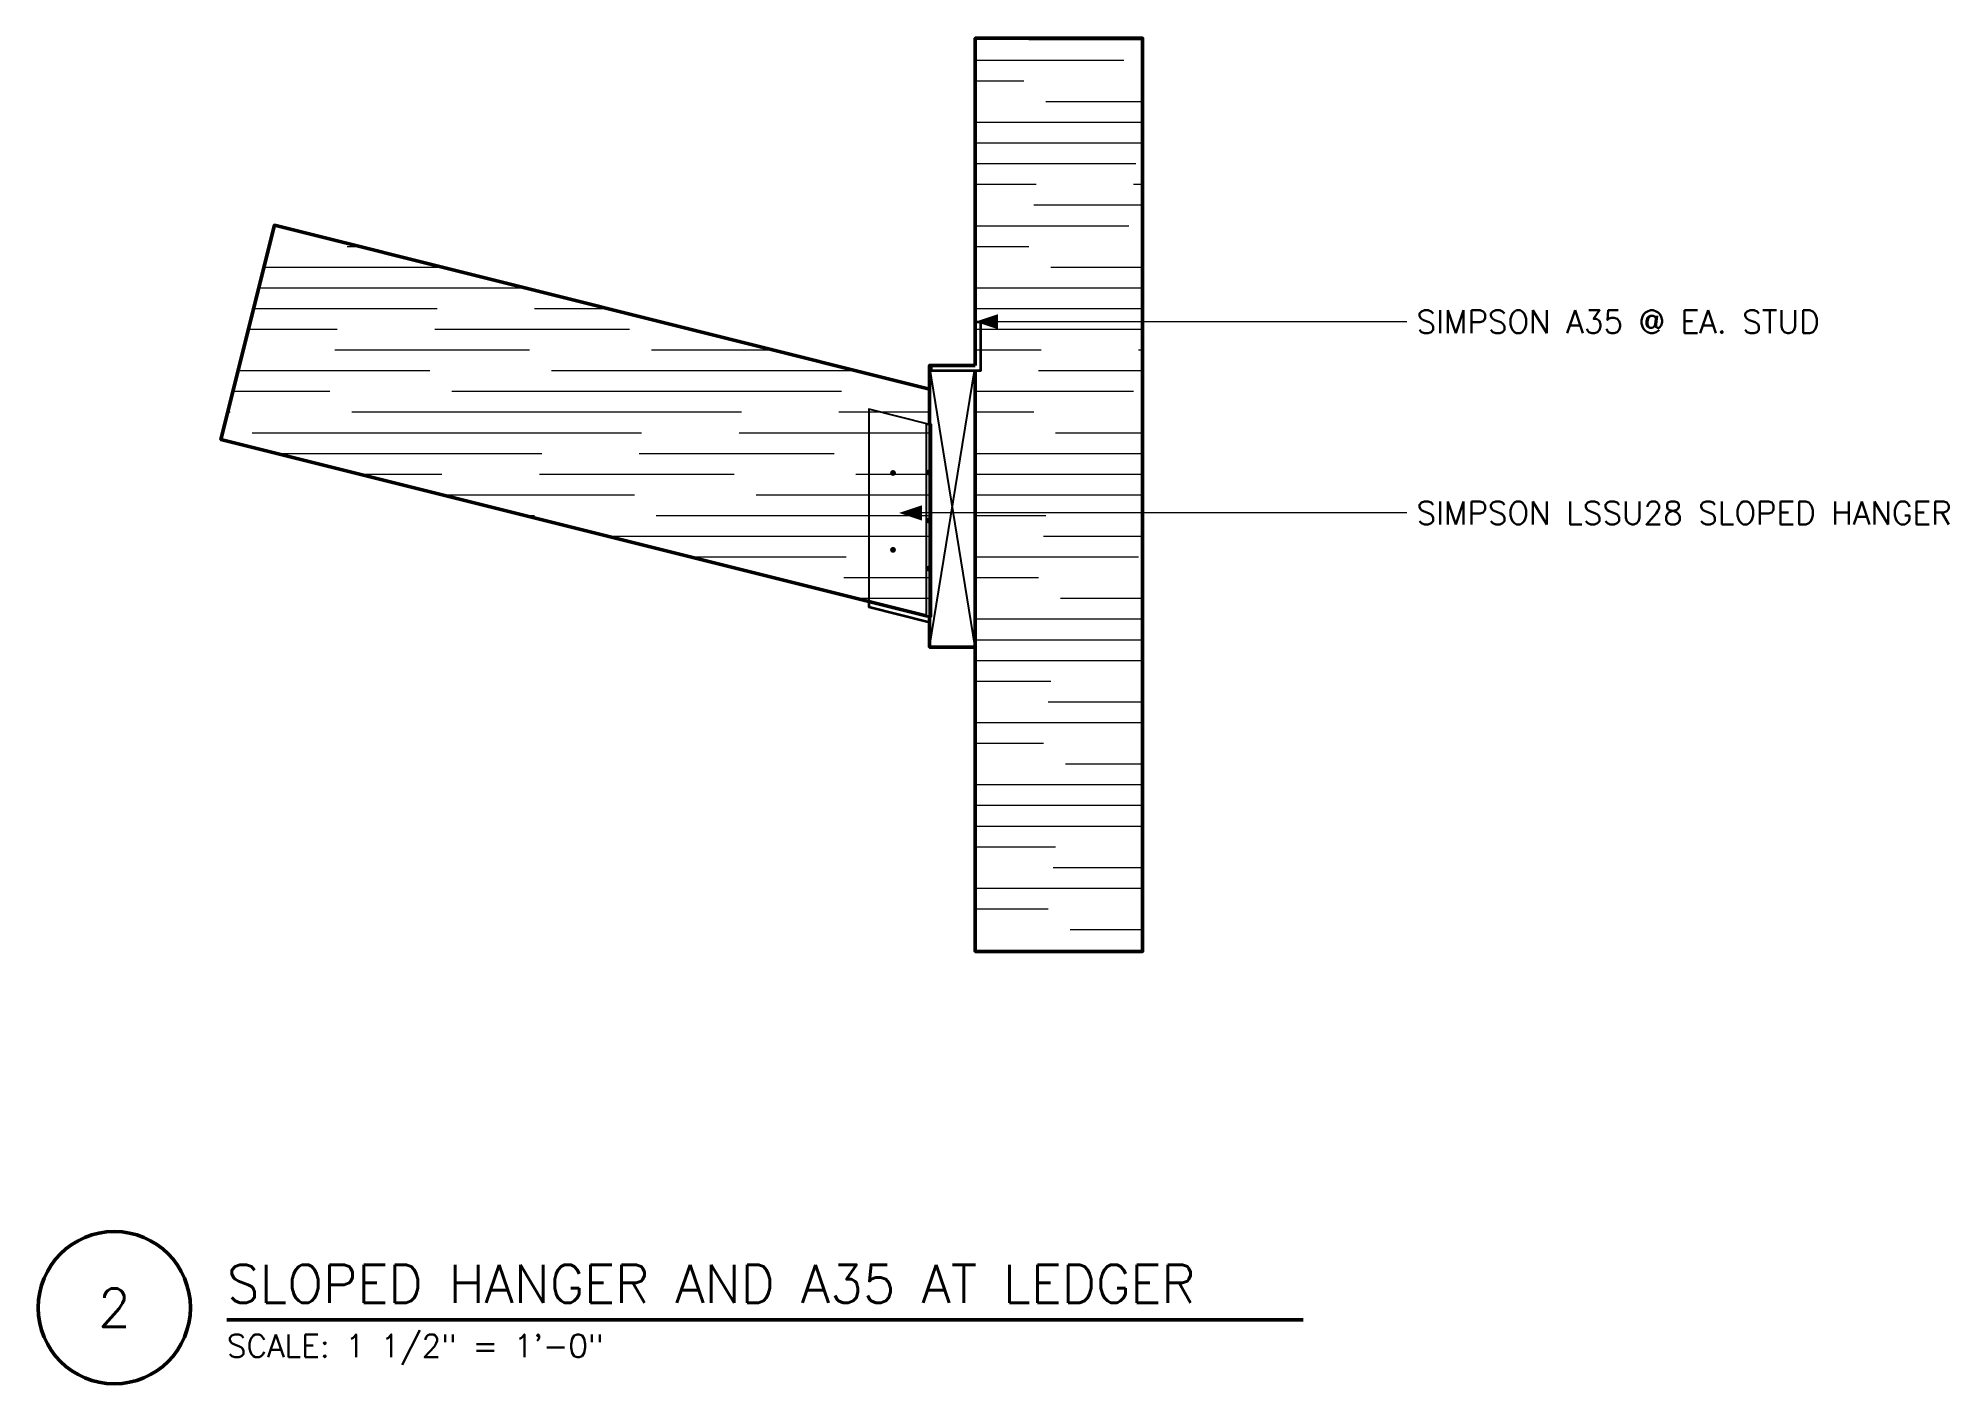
# Model space of a CAD drawing. Header units: inches. Extents: x 29.2 to 92, y -29.2 to 15.
import ezdxf
from ezdxf.enums import TextEntityAlignment as Align

# ---------------------------------------------------------------- set-up
doc = ezdxf.new("R2010")
doc.units = ezdxf.units.IN
doc.header["$MEASUREMENT"] = 0
for name, color, linetype, lineweight in [('S-ANNO-NOTE', 7, 'CONTINUOUS', 18), ('S-ANNO-TTLB', 7, 'CONTINUOUS', 50), ('S-DETL-BYND', 7, 'CONTINUOUS', 25), ('S-DETL-CUT', 7, 'CONTINUOUS', 50), ('S-DETL-PATT', 7, 'CONTINUOUS', 9), ('S-DETL-STL', 7, 'CONTINUOUS', 35)]:
    doc.layers.add(name, color=color, linetype=linetype, lineweight=lineweight)
doc.styles.add('KERF', font='romans.shx')
pattern_1 = [(0, (0, 0), (3.28, 0.68), [12.8, -3.2, 6.4, -4])]

msp = doc.modelspace()

# ---------------------------------------------------------------- hatches: boundary and pattern name
at = {"layer": 'S-ANNO-NOTE', "lineweight": 50}
for points in [[(60, 5.6875), (60.75, 5.4375), (60.75, 5.9375)], [(57.5, -0.59375), (58.25, -0.84375), (58.25, -0.34375)]]:
    msp.add_hatch(color=256, dxfattribs=at).paths.add_polyline_path(points)
at = {"layer": 'S-DETL-PATT', "lineweight": 9}
h = msp.add_hatch(dxfattribs=at)
h.set_pattern_fill('KERF-GRAIN', color=256, angle=90, style=0)
h.set_pattern_definition(pattern_1)
h.paths.add_polyline_path([(60, -15), (65.5, -15), (65.5, 15), (60, 15)])
h = msp.add_hatch(dxfattribs=at)
h.set_pattern_fill('KERF-GRAIN', color=256, angle=165.963757, style=0)
h.set_pattern_definition(pattern_1)
h.paths.add_polyline_path([(35.21658, 1.820855), (58.5, -4), (58.5, 3.473129), (36.974963, 8.854388)])
at = {"layer": 'S-DETL-STL', "lineweight": 50}
for points in [[(57.396, 0.71875, 1), (57.204, 0.71875, 1)], [(57.396, 0.71875, 1), (57.204, 0.71875, 1)], [(58.5721, 0.734375, 1), (58.3801, 0.734375, 1)], [(58.5721, 0.734375, 1), (58.3801, 0.734375, 1)], [(58.5721, -0.84375, 1), (58.3801, -0.84375, 1)], [(58.5721, -0.84375, 1), (58.3801, -0.84375, 1)], [(57.396, -1.80625, 1), (57.204, -1.80625, 1)], [(57.396, -1.80625, 1), (57.204, -1.80625, 1)], [(58.5721, -2.421875, 1), (58.3801, -2.421875, 1)], [(58.5721, -2.421875, 1), (58.3801, -2.421875, 1)]]:
    msp.add_hatch(color=256, dxfattribs=at).paths.add_polyline_path(points)

# ---------------------------------------------------------------- linework, layer by layer
at = {"layer": 'S-ANNO-NOTE', "lineweight": 18}
for points in [[(74.18, 5.6875), (73.18, 5.6875), (60.75, 5.6875)], [(74.18, -0.59375), (73.18, -0.59375), (58.25, -0.59375)]]:
    msp.add_lwpolyline(points, dxfattribs=at)
at = {"layer": 'S-ANNO-TTLB', "lineweight": 50}
msp.add_lwpolyline([(29.21658, -26.7, 1), (34.21658, -26.7, 1)], format="xyb", close=True, dxfattribs=at)
msp.add_lwpolyline([(35.41658, -27.1), (70.773723, -27.1)], dxfattribs=at)
at = {"layer": 'S-DETL-BYND', "lineweight": 25}
for points in [[(60, -5), (58.5, 4.25)], [(58.5, -5), (59.971459, 4.074)], [(58.5, -4), (58.5, 2.3125), (56.5, 2.8125), (56.5, -3.5)], [(58.5, -4), (56.5, -3.5), (58.5, -4), (56.5, -3.5)]]:
    msp.add_lwpolyline(points, dxfattribs=at)
msp.add_lwpolyline([(58.3881, -4), (58.5641, -4), (58.5641, 2.3125), (58.3881, 2.3125)], close=True, dxfattribs=at)
at = {"layer": 'S-DETL-CUT', "lineweight": 50}
for points in [[(60, 4.074), (60, -15), (65.5, -15), (65.5, 15), (60, 15), (60, 5.6875), (60, 4.25)], [(58.5, 3.473129), (36.974963, 8.854388), (35.21658, 1.820855), (56.5, -3.5), (58.3881, -3.972025)], [(60, 4.25), (58.5625, 4.25), (58.5, 4.25), (58.5, 2.3125)], [(58.5, -4), (58.5, -4.181417), (58.5, -5), (60, -5)]]:
    msp.add_lwpolyline(points, dxfattribs=at)
at = {"layer": 'S-DETL-STL', "lineweight": 35}
for points in [[(60, 5.6875), (60.176, 5.6875), (60.176, 4.074), (58.5625, 4.074), (58.5625, 4.25)], [(56.5, -3.5), (56.5, -3.681417), (58.5, -4.181417)]]:
    msp.add_lwpolyline(points, dxfattribs=at)

# ---------------------------------------------------------------- texts
at = {"layer": 'S-ANNO-NOTE', "lineweight": 18, "style": 'KERF'}
for s, p in [('SIMPSON A35 @ EA. STUD', (74.5, 5.3125)), ('SIMPSON LSSU28 SLOPED HANGER', (74.5, -0.96875))]:
    msp.add_text(s, height=0.75, dxfattribs=at).set_placement(p)
at = {"layer": 'S-ANNO-TTLB', "lineweight": 50, "style": 'KERF'}
msp.add_text('SLOPED HANGER AND A35 AT LEDGER', height=1.25, dxfattribs=at).set_placement((35.41658, -26.54))
msp.add_text('2', height=1.25, dxfattribs=at).set_placement((31.71658, -26.7), align=Align.MIDDLE_CENTER)
at = {"layer": 'S-ANNO-TTLB', "lineweight": 18, "style": 'KERF'}
msp.add_text('SCALE: 1 1/2" = 1\'-0"', height=0.75, dxfattribs=at).set_placement((35.41658, -28.33))

doc.saveas('drawing.dxf')
